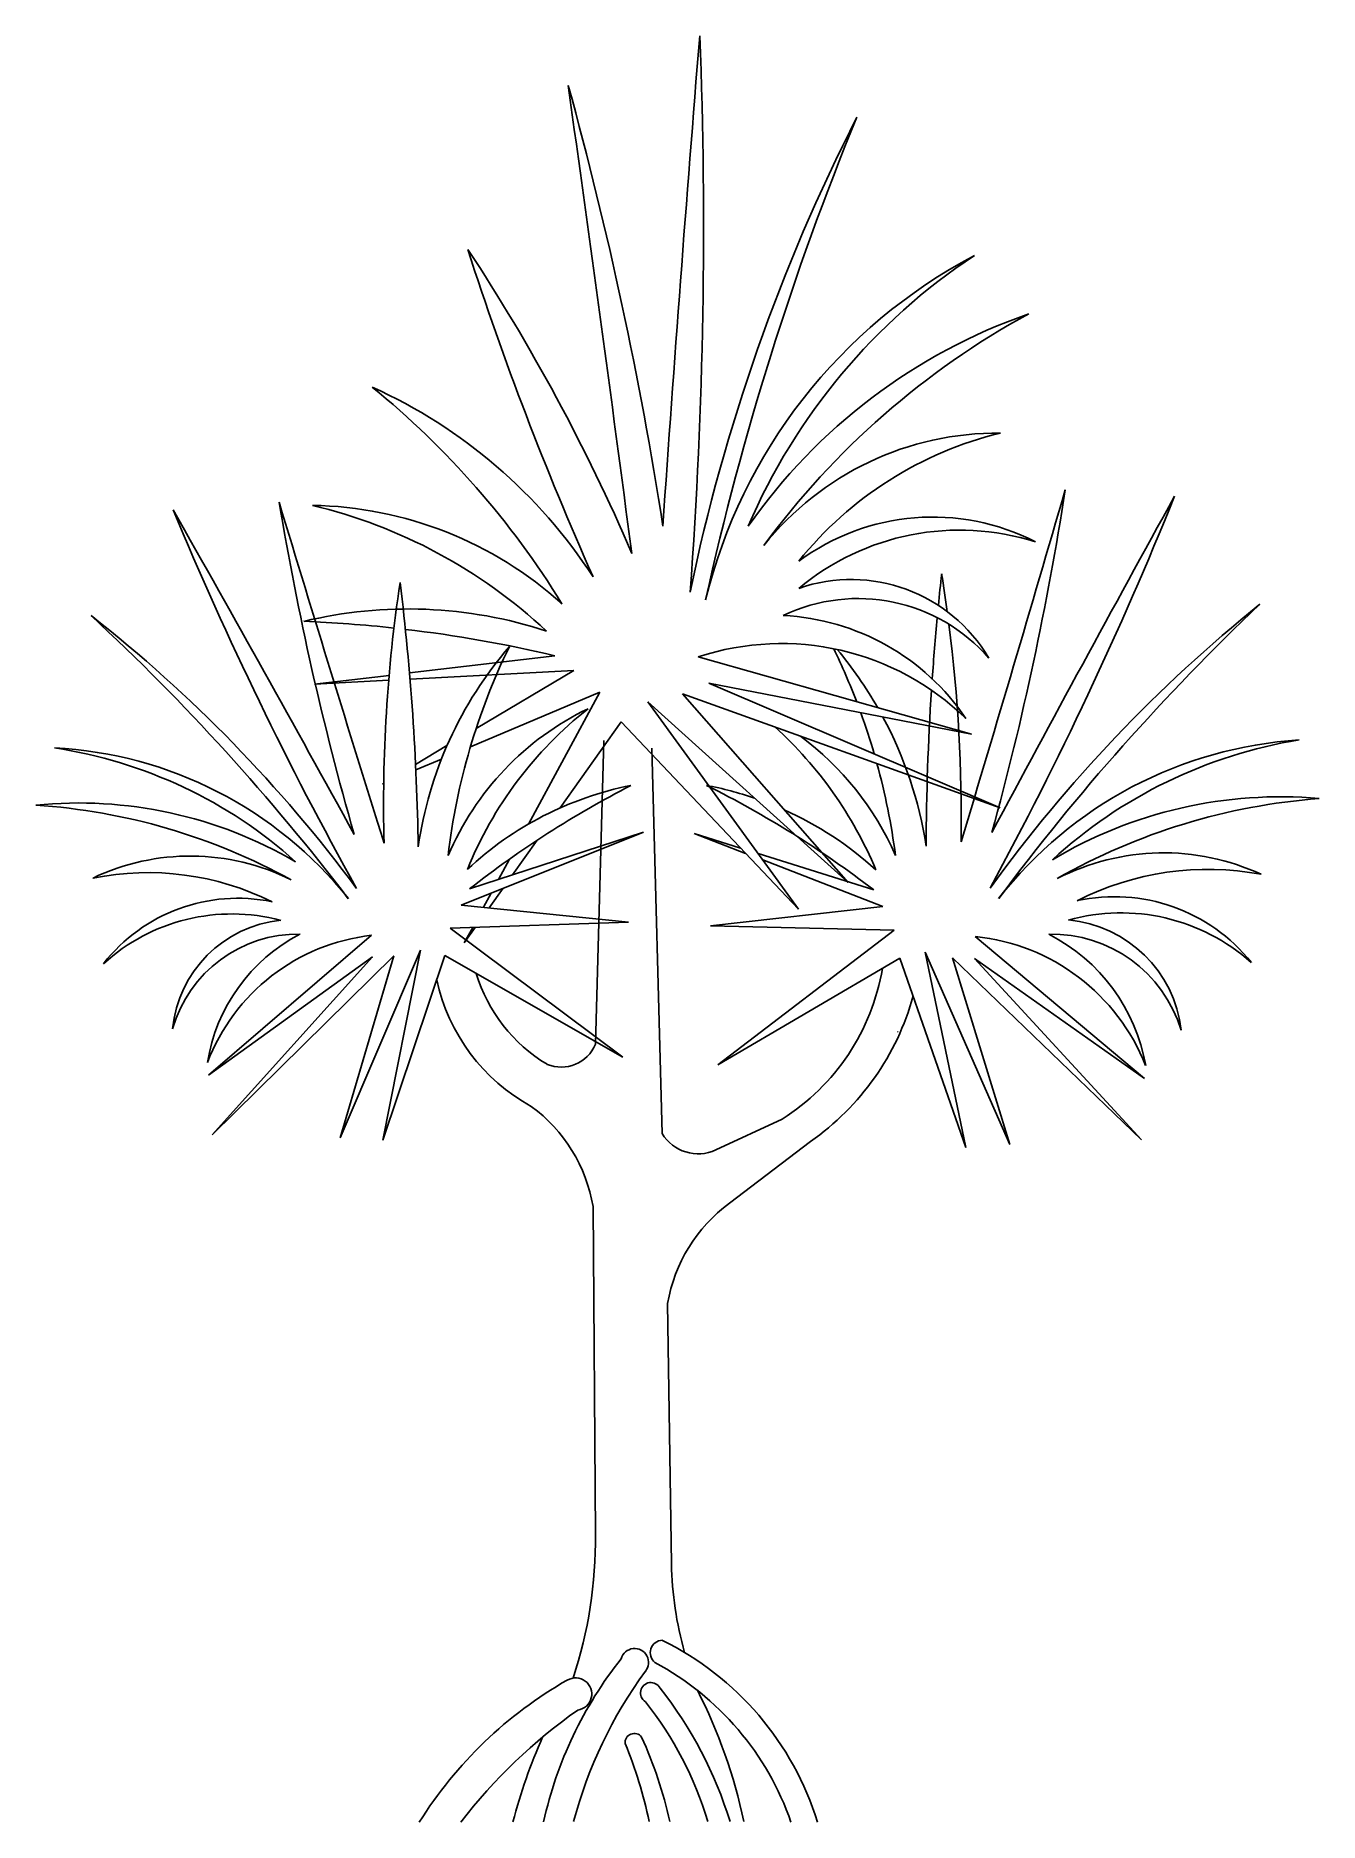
# Model space of a CAD drawing. Header units: millimetres. Extents: x 449.27 to 450.43, y 2589.4 to 2591.02.
import ezdxf

# ---------------------------------------------------------------- set-up
doc = ezdxf.new("R2010")
doc.units = ezdxf.units.MM
doc.header["$LTSCALE"] = 10
doc.layers.add('Vegetais', color=94, linetype='Continuous')

msp = doc.modelspace()

# ---------------------------------------------------------------- linework, layer by layer
at = {"layer": 'Vegetais'}
for p, q in [((449.7428, 2590.4572), (449.6116, 2590.4416)), ((450.1192, 2590.3863), (449.8725, 2590.4562)), ((449.5933, 2590.4394), (449.5259, 2590.4315)), ((449.5259, 2590.4315), (449.5929, 2590.435)), ((449.6121, 2590.4361), (449.7601, 2590.4439)), ((449.7601, 2590.4439), (449.6719, 2590.3916)), ((449.6667, 2590.375), (449.7835, 2590.4244)), ((449.7835, 2590.4244), (449.7191, 2590.3051)), ((450.0079, 2590.2525), (449.8583, 2590.4228)), ((449.8583, 2590.4228), (450.1453, 2590.3199)), ((450.1453, 2590.3199), (449.8821, 2590.4324)), ((449.8821, 2590.4324), (450.1192, 2590.3863)), ((449.963, 2590.2284), (449.8269, 2590.4155)), ((449.8269, 2590.4155), (450.0079, 2590.2525)), ((449.7477, 2590.3197), (449.8029, 2590.3974)), ((449.8029, 2590.3974), (449.963, 2590.2284)), ((449.6455, 2590.376), (449.6171, 2590.3591)), ((449.6174, 2590.3541), (449.6405, 2590.3639)), ((449.5884, 2590.3421), (449.5871, 2590.3413)), ((449.5871, 2590.3413), (449.5884, 2590.3418)), ((449.8229, 2590.2979), (449.6582, 2590.232)), ((449.6659, 2590.2466), (449.8229, 2590.2979)), ((449.7048, 2590.2593), (449.7271, 2590.2906)), ((449.9108, 2590.2835), (449.8689, 2590.2967)), ((449.8689, 2590.2967), (449.9153, 2590.2787)), ((449.702, 2590.2735), (449.6921, 2590.2551)), ((450.0311, 2590.2457), (449.9265, 2590.2786)), ((449.9307, 2590.2728), (450.0391, 2590.2308)), ((449.6855, 2590.2429), (449.6785, 2590.23)), ((449.6836, 2590.2294), (449.6962, 2590.2472)), ((449.6582, 2590.232), (449.8096, 2590.2166)), ((450.0391, 2590.2308), (449.8836, 2590.2132)), ((449.8096, 2590.2166), (449.6484, 2590.2112)), ((449.6484, 2590.2112), (449.8044, 2590.0947)), ((449.6611, 2590.1978), (449.6711, 2590.2119)), ((449.6687, 2590.2118), (449.6611, 2590.1978)), ((449.8836, 2590.2132), (450.0495, 2590.2095)), ((450.0495, 2590.2095), (449.8903, 2590.0878)), ((449.4302, 2590.0783), (449.5772, 2590.2047)), ((449.6215, 2590.1913), (449.5491, 2590.0219)), ((449.5876, 2590.0196), (449.6215, 2590.1913)), ((450.2756, 2590.0753), (450.1228, 2590.2036)), ((449.5782, 2590.1853), (449.4302, 2590.0783)), ((449.5976, 2590.1863), (449.4334, 2590.0245)), ((449.4334, 2590.0245), (449.5782, 2590.1853)), ((449.5491, 2590.0219), (449.5976, 2590.1863)), ((449.6436, 2590.1865), (449.5876, 2590.0196)), ((449.8044, 2590.0947), (449.6436, 2590.1865)), ((449.8903, 2590.0878), (450.0547, 2590.1841)), ((450.0547, 2590.1841), (450.1143, 2590.0131)), ((450.1143, 2590.0131), (450.0774, 2590.1894)), ((450.0774, 2590.1894), (450.1539, 2590.0159)), ((450.1539, 2590.0159), (450.1021, 2590.1845)), ((450.1021, 2590.1845), (450.2729, 2590.0199)), ((450.2729, 2590.0199), (450.122, 2590.1837)), ((450.122, 2590.1837), (450.2756, 2590.0753)), ((450.0532, 2590.1178), (450.0525, 2590.1174))]:
    msp.add_line(p, q, dxfattribs=at)
at = {"layer": 'Vegetais', "color": 34}
for p, q in [((449.7872, 2590.3806), (449.7796, 2590.1064)), ((449.8398, 2590.0258), (449.8305, 2590.3737)), ((449.9482, 2590.0388), (449.8885, 2590.0109)), ((449.9738, 2590.0185), (449.9006, 2589.9627)), ((449.7775, 2589.9598), (449.7796, 2589.6638)), ((449.8482, 2589.6372), (449.8448, 2589.8722))]:
    msp.add_line(p, q, dxfattribs=at)
at = {"layer": 'Vegetais'}
for centre, radius, start, end in [((486.2746, 2588.0551), 36.5211, 175.34815, 176.04503), ((445.4152, 2590.8437), 4.4621, 355.7695, 2.2264), ((446.3277, 2590.0272), 3.5552, 8.8494, 15.4106), ((402.5854, 2584.3401), 47.6335, 7.4904, 8.00309), ((451.5376, 2590.168), 1.708, 153.0017, 168.2959), ((452.4893, 2589.9289), 2.6736, 157.6995, 167.5007), ((448.1659, 2589.8377), 1.794, 23.3806, 33.3547), ((452.466, 2591.7273), 2.9437, 197.8708, 204.0318), ((450.3457, 2590.3935), 0.4803, 117.7589, 166.2649), ((450.428, 2590.3551), 0.5554, 123.4438, 156.7748), ((450.3401, 2590.2794), 0.515, 109.1614, 145.1045), ((450.52, 2590.1256), 0.7293, 118.5849, 143.771), ((449.3843, 2590.2724), 0.4692, 33.0838, 65.6225), ((449.0849, 2590.0951), 0.7802, 31.6063, 50.8052), ((450.1426, 2590.3885), 0.2697, 89.3695, 141.4519), ((450.2239, 2590.3332), 0.3343, 103.5415, 141.2205), ((452.1454, 2591.0373), 2.688, 189.4522, 196.0134), ((483.9608, 2601.0412), 36.015, 196.85972, 197.37241), ((414.6121, 2600.9536), 37.0653, 343.27824, 343.79094), ((447.0832, 2591.9011), 3.4721, 331.5574, 338.0142), ((447.4702, 2591.0304), 2.7664, 344.6372, 351.1984), ((475.1906, 2576.8828), 28.4183, 151.13599, 151.83287), ((452.5118, 2591.8875), 3.3737, 202.6364, 209.0933), ((425.3684, 2576.9856), 27.613, 28.81778, 29.51466), ((449.5183, 2590.2484), 0.3446, 47.8812, 89.0694), ((449.4147, 2590.1356), 0.4702, 46.998, 76.5725), ((450.0844, 2590.3784), 0.204, 62.9537, 126.4113), ((450.1086, 2590.3436), 0.227, 72.4317, 129.811), ((452.369, 2590.2781), 2.2906, 173.6586, 174.3755), ((448.7142, 2590.3093), 1.3959, 7.7259, 9.1426), ((450.9446, 2590.3229), 1.3564, 171.5081, 181.4822), ((447.394, 2590.2523), 2.2257, 0.831, 6.992), ((450.0106, 2590.3814), 0.1446, 30.5739, 109.1118), ((449.6104, 2590.0979), 0.4015, 71.8593, 103.5891), ((450.0168, 2590.352), 0.1568, 41.0382, 115.5282), ((451.2125, 2589.4678), 1.329, 128.7895, 144.0837), ((451.8116, 2588.9943), 2.0804, 133.4873, 143.2886), ((447.9497, 2589.0111), 2.0214, 37.3621, 47.1633), ((448.5266, 2589.4777), 1.2914, 36.5669, 51.8611), ((449.4683, 2589.2954), 1.1938, 83.779, 87.7081), ((449.9391, 2590.2823), 0.2114, 34.0316, 87.2375), ((452.369, 2590.2781), 2.2906, 174.654, 176.0389), ((448.7142, 2590.3093), 1.3959, 359.1684, 7.2529), ((449.4683, 2589.2954), 1.1938, 76.7054, 83.2833), ((449.9706, 2590.2338), 0.3548, 139.2403, 171.779), ((450.2323, 2590.2074), 0.5899, 154.0576, 173.2565), ((449.9477, 2590.2293), 0.2389, 45.8036, 108.333), ((449.4486, 2590.1987), 0.6071, 20.9282, 25.8629), ((449.7177, 2590.229), 0.3651, 29.7569, 39.8422), ((452.369, 2590.2781), 2.2906, 176.2947, 179.8197), ((449.8863, 2590.1748), 0.2605, 115.7934, 156.9816), ((449.9932, 2590.1303), 0.3555, 128.2903, 157.8648), ((449.4486, 2590.1987), 0.6071, 16.242, 19.93), ((449.7177, 2590.229), 0.3651, 8.8716, 28.2466), ((449.6956, 2590.1222), 0.3659, 22.7859, 47.7103), ((449.2283, 2589.9587), 0.4199, 48.088, 81.419), ((449.2726, 2590.0113), 0.3631, 38.5979, 87.1039), ((449.8051, 2590.1692), 0.2681, 23.669, 53.4581), ((450.4386, 2590.0081), 0.3737, 93.5467, 142.0528), ((450.4848, 2589.9546), 0.4322, 99.2316, 132.5626), ((449.4486, 2590.1987), 0.6071, 7.3942, 15.3877), ((449.871, 2590.0423), 0.3036, 101.2737, 133.0035), ((450.2236, 2589.5369), 0.9026, 117.1547, 128.1574), ((449.8224, 2590.033), 0.3124, 71.1772, 79.3769), ((449.4655, 2589.5088), 0.9289, 52.4932, 63.4959), ((449.3126, 2589.9348), 0.3894, 59.7583, 95.7014), ((449.2382, 2589.772), 0.5514, 61.0919, 86.2779), ((450.3982, 2589.929), 0.4008, 84.9492, 120.8923), ((450.4768, 2589.7624), 0.5675, 94.3727, 119.5588), ((449.8224, 2590.033), 0.3124, 47.6471, 65.8418), ((449.4135, 2590.0724), 0.2039, 63.4109, 115.4933), ((450.2929, 2590.0694), 0.2098, 65.1573, 117.2398), ((449.3753, 2590.0086), 0.2527, 63.6423, 101.3213), ((450.3329, 2590.0042), 0.2601, 79.3294, 117.0083), ((450.2483, 2590.0808), 0.1588, 38.7416, 102.1991), ((449.4566, 2590.0839), 0.1543, 78.4515, 141.9091), ((449.451, 2590.0524), 0.1716, 75.0518, 132.4312), ((450.2544, 2590.0484), 0.1766, 48.2195, 105.5988), ((449.5063, 2590.1095), 0.1093, 95.751, 174.289), ((450.1969, 2590.1065), 0.1125, 6.3617, 84.8997), ((449.5114, 2590.0874), 0.1185, 89.3346, 163.8246), ((449.5868, 2590.0643), 0.1598, 117.6253, 170.8312), ((449.5978, 2590.0252), 0.1807, 96.5298, 159.0592), ((450.1038, 2590.0187), 0.1859, 21.5915, 84.1209), ((450.192, 2590.0837), 0.122, 16.826, 91.316), ((450.1146, 2590.059), 0.1645, 9.8194, 63.0253)]:
    msp.add_arc(centre, radius, start, end, dxfattribs=at)
at = {"layer": 'Vegetais', "color": 34}
for centre, radius, start, end in [((449.8036, 2590.2006), 0.1712, 192.1763, 241.4037), ((449.8099, 2590.2118), 0.144, 196.7424, 239.102), ((449.842, 2590.2078), 0.1996, 302.1439, 350.5058), ((449.8378, 2590.213), 0.2374, 304.9691, 344.5983), ((449.7486, 2590.1194), 0.0337, 247.9442, 337.2459), ((449.6375, 2589.9359), 0.142, 9.6652, 53.6424), ((449.8724, 2590.0456), 0.0382, 211.2654, 294.8312), ((449.9848, 2589.8484), 0.142, 126.3576, 170.3348), ((449.3721, 2589.6607), 0.4076, 341.9014, 0.4331), ((450.173, 2589.6446), 0.3249, 181.2989, 195.6206), ((449.8403, 2589.5569), 0.0112, 91.1774, 231.9277), ((449.7202, 2589.3239), 0.272, 17.0902, 63.8512), ((450.086, 2589.3263), 0.3617, 141.4945, 167.5523), ((449.815, 2589.5481), 0.0126, 320.5406, 164.388), ((449.7107, 2589.319), 0.2598, 19.0485, 61.8352), ((449.9422, 2589.2026), 0.3795, 119.7076, 147.9721), ((449.7617, 2589.5196), 0.0146, 278.3179, 121.0161), ((450.1531, 2589.3001), 0.4068, 143.831, 165.1441), ((449.8297, 2589.5206), 0.00937, 27.7849, 237.9313), ((449.5451, 2589.2945), 0.3727, 17.178, 38.1959), ((449.4474, 2589.3059), 0.4766, 11.9559, 27.1023), ((450.0442, 2589.1059), 0.4879, 125.0816, 142.3466), ((449.5677, 2589.3098), 0.3275, 16.8234, 38.2825), ((449.8147, 2589.4756), 0.00839, 38.1921, 184.2808), ((450.1864, 2589.2787), 0.4974, 156.0319, 165.3919), ((449.4238, 2589.3184), 0.4134, 12.0191, 22.2538), ((449.4767, 2589.3238), 0.3787, 12.3108, 24.4921)]:
    msp.add_arc(centre, radius, start, end, dxfattribs=at)

doc.saveas('drawing.dxf')
